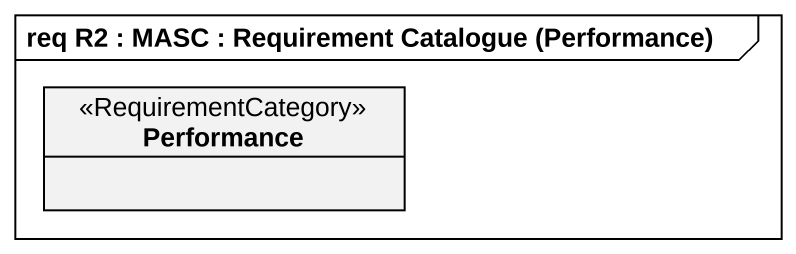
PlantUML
@startuml
mainframe req R2 : MASC : Requirement Catalogue (Performance)
hide circle
hide empty members
class Performance <<RequirementCategory>>
@enduml
